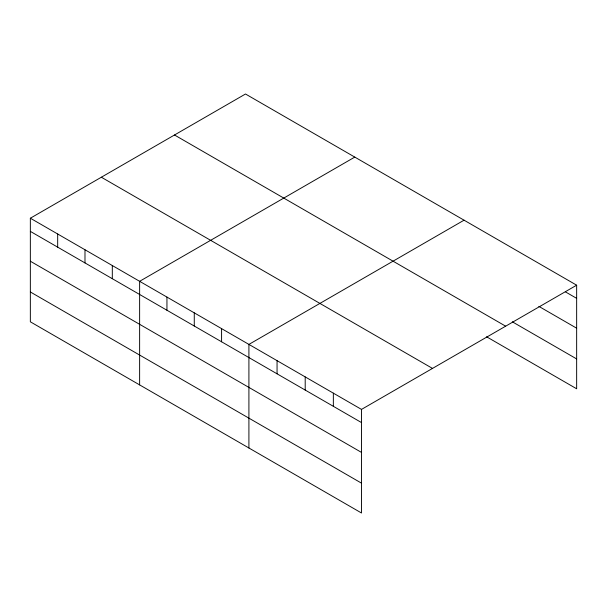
<?xml version="1.0" encoding="UTF-8"?>
<svg xmlns="http://www.w3.org/2000/svg" width="607" height="607" viewBox="0 0 607 607"><rect width="100%" height="100%" fill="white"/><g stroke="black" fill="none" stroke-linecap="round" stroke-linejoin="round"><path stroke-width="0.91" d="M30.35 218.217L361.499 409.406L361.499 512.998L30.35 321.809L30.35 218.217L245.501 94.002L576.65 285.191L576.65 388.784L486.579 336.779M354.784 157.092L139.625 281.314L139.625 384.906M464.059 220.182L248.908 344.404L248.908 447.996M361.499 409.406L576.65 285.191M565.39 291.846L576.65 298.348M538.849 306.368L576.65 328.19M512.316 321.793L576.65 358.934M174.505 134.997L505.646 326.179M101.354 177.229L432.495 368.411M30.35 231.381L361.499 422.571M30.35 261.222L361.499 452.412M30.35 291.967L361.499 483.157M333.349 393.154L333.349 406.318M305.2 376.901L305.2 390.066M277.058 360.657L277.058 373.813M221.585 328.63L221.585 341.794M194.27 312.855L194.27 326.02M166.948 297.081L166.948 310.245M112.31 265.54L112.31 278.696M84.988 249.765L84.988 262.93M57.673 233.991L57.673 247.155"/></g></svg>
